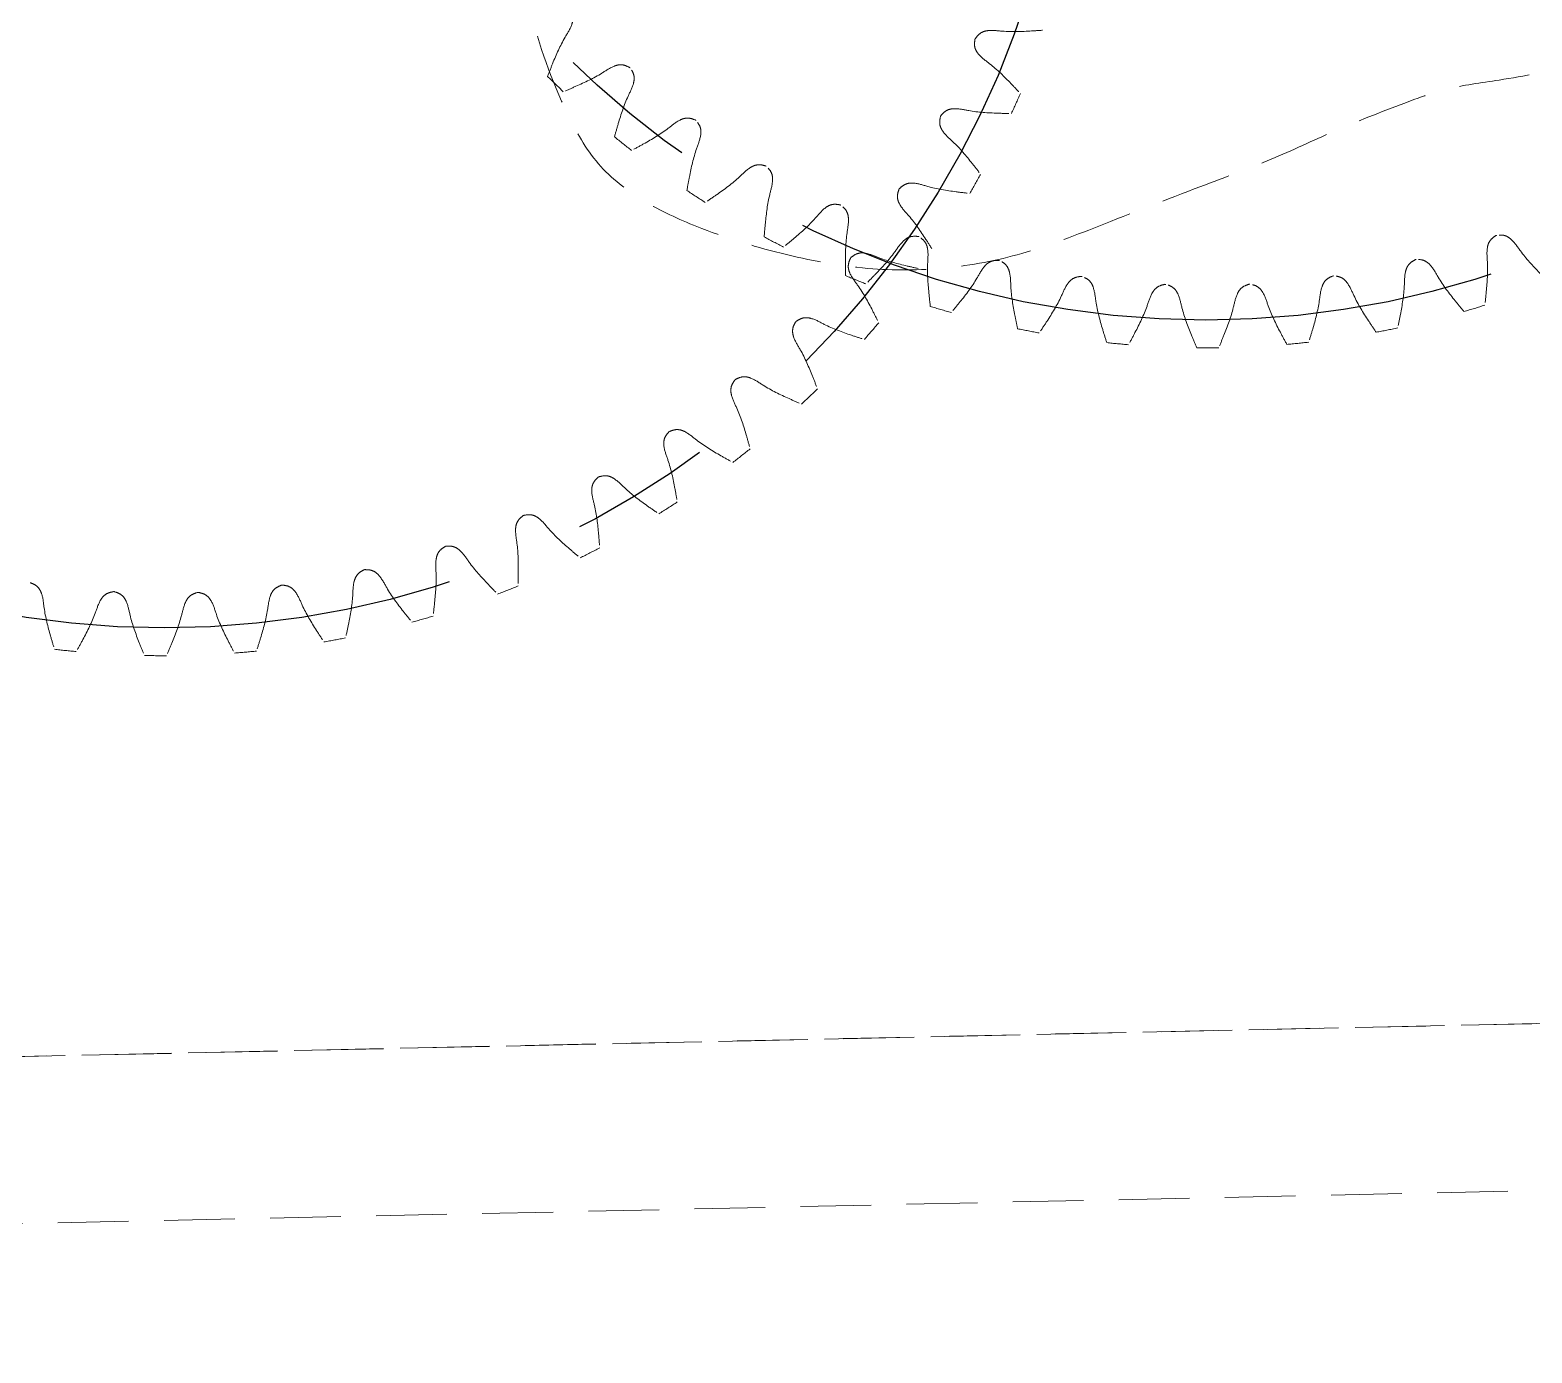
# Model space of a CAD drawing. Header units: millimetres. Extents: x 0 to 420, y 0 to 297.
# Drawn here: x 110.73 to 137.69, y 207.34 to 231.11 of the extents above; entities that cross this region are included whole.
import ezdxf

# ---------------------------------------------------------------- set-up
doc = ezdxf.new("R2010")
doc.units = ezdxf.units.MM
doc.linetypes.add('CENTERX2', pattern=[20.32, 12.7, -2.54, 2.54, -2.54])
doc.linetypes.add('HIDDEN', pattern=[1.905, 1.27, -0.635])

msp = doc.modelspace()

# ---------------------------------------------------------------- linework, layer by layer
at = {"color": 7, "linetype": 'HIDDEN', "lineweight": 18}
for p, q in [((141.835, 213.348), (68.042, 211.739)), ((147.213, 213.463), (85.212, 212.114)), ((141.835, 213.346), (85.214, 212.112)), ((141.068, 210.33), (68.107, 208.739))]:
    msp.add_line(p, q, dxfattribs=at)
at = {"color": 7, "linetype": 'Continuous', "lineweight": 25}
msp.add_circle((99.742, 222.444), 43.065, dxfattribs=at)
at = {"color": 7, "linetype": 'CENTERX2'}
for centre in [(131.835, 242.145), (113.135, 236.616)]:
    msp.add_circle(centre, 16.25, dxfattribs=at)
at = {"color": 7, "linetype": 'HIDDEN', "lineweight": 18}
for centre, radius, start, end in [((113.135, 236.616), 15.625, 338.6797, 338.7164), ((131.835, 242.145), 16.75, 225.139, 226.4893), ((131.835, 242.145), 15.625, 228.565, 228.6017), ((113.135, 236.616), 16.75, 335.2537, 336.604), ((131.835, 242.145), 15.625, 234.1035, 234.1402), ((113.135, 236.616), 15.625, 333.1413, 333.178), ((131.835, 242.145), 16.75, 230.6774, 232.0278), ((131.835, 242.145), 15.625, 239.642, 239.6786), ((113.135, 236.616), 16.75, 329.7152, 331.0656), ((131.835, 242.145), 16.75, 236.2159, 237.5662), ((113.135, 236.616), 15.625, 327.6028, 327.6395), ((131.835, 242.145), 15.625, 245.1804, 245.2171), ((131.835, 242.145), 16.75, 241.7544, 243.1047), ((131.835, 242.145), 15.625, 250.7189, 250.7556), ((131.835, 242.145), 15.625, 289.4881, 289.5248), ((113.135, 236.616), 15.625, 322.0644, 322.101), ((131.835, 242.145), 15.625, 256.2573, 256.294), ((131.835, 242.145), 15.625, 283.9497, 283.9863), ((131.835, 242.145), 16.75, 247.2928, 248.6432), ((131.835, 242.145), 15.625, 261.7958, 261.8325), ((131.835, 242.145), 15.625, 267.3343, 267.3709), ((131.835, 242.145), 15.625, 272.8727, 272.9094), ((131.835, 242.145), 15.625, 278.4112, 278.4479), ((131.835, 242.145), 16.75, 252.8313, 254.1816), ((131.835, 242.145), 16.75, 286.062, 287.4124), ((113.135, 236.616), 15.625, 316.5259, 316.5626), ((113.135, 236.616), 16.75, 318.6383, 319.9886), ((131.835, 242.145), 16.75, 258.3697, 259.7201), ((131.835, 242.145), 16.75, 280.5236, 281.8739), ((131.835, 242.145), 16.75, 263.9082, 265.2586), ((131.835, 242.145), 16.75, 274.9851, 276.3355), ((131.835, 242.145), 16.75, 269.4467, 270.797), ((113.135, 236.616), 15.625, 310.9874, 311.0241), ((113.135, 236.616), 16.75, 313.0998, 314.4502), ((113.135, 236.616), 15.625, 305.449, 305.4856), ((113.135, 236.616), 16.75, 307.5614, 308.9117), ((113.135, 236.616), 15.625, 299.9105, 299.9472), ((113.135, 236.616), 16.75, 302.0229, 303.3733), ((113.135, 236.616), 15.625, 294.3721, 294.4087), ((113.135, 236.616), 15.625, 288.8336, 288.8703), ((113.135, 236.616), 16.75, 296.4844, 297.8348), ((113.135, 236.616), 15.625, 283.2951, 283.3318), ((113.135, 236.616), 15.625, 261.1413, 261.178), ((113.135, 236.616), 15.625, 277.7567, 277.7933), ((113.135, 236.616), 16.75, 290.946, 292.2963), ((113.135, 236.616), 15.625, 266.6797, 266.7164), ((113.135, 236.616), 15.625, 272.2182, 272.2549), ((113.135, 236.616), 16.75, 285.4075, 286.7579), ((113.135, 236.616), 16.75, 279.8691, 281.2194), ((113.135, 236.616), 16.75, 263.2537, 264.604), ((113.135, 236.616), 16.75, 268.7921, 270.1425), ((113.135, 236.616), 16.75, 274.3306, 275.681)]:
    msp.add_arc(centre, radius, start, end, dxfattribs=at)
for points, knots in [([(143.273, 231.232), (143.187, 231.205), (142.747, 231.069), (141.715, 230.882), (140.18, 230.778), (138.576, 230.493), (137.237, 230.21), (136.197, 230.087), (135.216, 229.724), (134.17, 229.316), (133.016, 228.765), (131.623, 228.254), (130.14, 227.674), (128.604, 227.063), (127.17, 226.789), (125.703, 226.782), (124.203, 227.068), (122.853, 227.485), (121.732, 228.001), (120.875, 228.657), (120.21, 229.871), (119.634, 231.454), (119.472, 233.13), (119.442, 234.487), (119.536, 235.527), (119.357, 236.747), (118.701, 237.988), (117.774, 239.595), (117.018, 241.112), (116.321, 242.468), (115.921, 243.448), (115.603, 244.459), (115.549, 245.531), (115.84, 246.559), (116.445, 247.788), (117.324, 249.056), (118.321, 250.224), (118.974, 250.796), (119.235, 251.025)], [0, 0, 0, 0, 0.005572, 0.028715, 0.065109, 0.101481, 0.130073, 0.150448, 0.16645, 0.195002, 0.220527, 0.246049, 0.287401, 0.319888, 0.34886, 0.377834, 0.410747, 0.443703, 0.465661, 0.487547, 0.509482, 0.550714, 0.591991, 0.61365, 0.635309, 0.656922, 0.689342, 0.721816, 0.772877, 0.794855, 0.816836, 0.838783, 0.860694, 0.882609, 0.904576, 0.945904, 0.978385, 1, 1, 1, 1]), ([(120.02, 230.272), (120.05, 230.349), (120.143, 230.587), (120.28, 230.902), (120.442, 231.146), (120.479, 231.288), (120.47, 231.385), (120.437, 231.444), (120.42, 231.476)], [0, 0, 0, 0, 0.18705, 0.585608, 0.783425, 0.847614, 0.916243, 1, 1, 1, 1]), ([(127.695, 230.944), (127.716, 230.974), (127.756, 231.029), (127.839, 231.079), (127.983, 231.108), (128.273, 231.067), (128.616, 231.08), (128.871, 231.099), (128.953, 231.105)], [0, 0, 0, 0, 0.083757, 0.152386, 0.216575, 0.414392, 0.81295, 1, 1, 1, 1]), ([(127.691, 230.935), (127.687, 230.898), (127.678, 230.831), (127.706, 230.738), (127.792, 230.62), (128.033, 230.453), (128.277, 230.211), (128.452, 230.024), (128.508, 229.965)], [0, 0, 0, 0, 0.083757, 0.152386, 0.216575, 0.414392, 0.81295, 1, 1, 1, 1]), ([(121.495, 230.431), (121.462, 230.448), (121.402, 230.478), (121.305, 230.485), (121.164, 230.444), (120.925, 230.275), (120.614, 230.13), (120.378, 230.029), (120.303, 229.997)], [0, 0, 0, 0, 0.083757, 0.152386, 0.216575, 0.414392, 0.81295, 1, 1, 1, 1]), ([(121.221, 229.187), (121.243, 229.266), (121.314, 229.513), (121.419, 229.839), (121.557, 230.098), (121.58, 230.242), (121.561, 230.338), (121.523, 230.394), (121.503, 230.424)], [0, 0, 0, 0, 0.1870497, 0.5856084, 0.7834248, 0.8476138, 0.9162426, 1, 1, 1, 1]), ([(122.674, 229.488), (122.639, 229.501), (122.577, 229.526), (122.479, 229.523), (122.343, 229.469), (122.122, 229.278), (121.826, 229.103), (121.601, 228.98), (121.529, 228.941)], [0, 0, 0, 0, 0.083757, 0.152386, 0.216575, 0.414392, 0.81295, 1, 1, 1, 1]), ([(122.521, 228.223), (122.536, 228.304), (122.582, 228.556), (122.656, 228.892), (122.768, 229.162), (122.776, 229.308), (122.749, 229.402), (122.706, 229.453), (122.682, 229.482)], [0, 0, 0, 0, 0.18705, 0.585608, 0.783425, 0.847614, 0.916243, 1, 1, 1, 1]), ([(127.075, 229.557), (127.067, 229.521), (127.052, 229.455), (127.071, 229.359), (127.145, 229.233), (127.369, 229.044), (127.588, 228.78), (127.745, 228.577), (127.795, 228.512)], [0, 0, 0, 0, 0.083757, 0.152386, 0.216575, 0.414392, 0.81295, 1, 1, 1, 1]), ([(127.079, 229.566), (127.104, 229.593), (127.148, 229.644), (127.236, 229.686), (127.382, 229.7), (127.666, 229.632), (128.009, 229.612), (128.265, 229.606), (128.347, 229.604)], [0, 0, 0, 0, 0.083757, 0.152386, 0.216575, 0.414392, 0.81295, 1, 1, 1, 1]), ([(123.938, 228.663), (123.903, 228.673), (123.838, 228.691), (123.741, 228.679), (123.611, 228.612), (123.409, 228.4), (123.132, 228.198), (122.92, 228.054), (122.852, 228.008)], [0, 0, 0, 0, 0.083757, 0.152386, 0.216575, 0.414392, 0.81295, 1, 1, 1, 1]), ([(123.908, 227.39), (123.915, 227.471), (123.937, 227.727), (123.978, 228.067), (124.063, 228.347), (124.058, 228.494), (124.021, 228.584), (123.973, 228.631), (123.947, 228.657)], [0, 0, 0, 0, 0.18705, 0.585608, 0.783425, 0.847614, 0.916243, 1, 1, 1, 1]), ([(126.328, 228.244), (126.317, 228.209), (126.296, 228.145), (126.305, 228.048), (126.367, 227.915), (126.572, 227.706), (126.764, 227.422), (126.901, 227.204), (126.944, 227.135)], [0, 0, 0, 0, 0.0837574, 0.1523862, 0.2165752, 0.4143916, 0.8129503, 1, 1, 1, 1]), ([(126.334, 228.253), (126.361, 228.278), (126.41, 228.324), (126.502, 228.357), (126.648, 228.358), (126.925, 228.262), (127.264, 228.209), (127.518, 228.179), (127.6, 228.169)], [0, 0, 0, 0, 0.083757, 0.152386, 0.216575, 0.414392, 0.81295, 1, 1, 1, 1]), ([(125.276, 227.963), (125.24, 227.97), (125.174, 227.982), (125.079, 227.96), (124.956, 227.881), (124.775, 227.651), (124.518, 227.423), (124.321, 227.259), (124.258, 227.207)], [0, 0, 0, 0, 0.0837574, 0.1523862, 0.2165752, 0.4143916, 0.8129503, 1, 1, 1, 1]), ([(125.369, 226.693), (125.368, 226.775), (125.365, 227.032), (125.373, 227.375), (125.431, 227.662), (125.411, 227.807), (125.366, 227.893), (125.314, 227.936), (125.285, 227.959)], [0, 0, 0, 0, 0.18705, 0.585608, 0.783425, 0.847614, 0.916243, 1, 1, 1, 1]), ([(126.676, 227.397), (126.639, 227.4), (126.572, 227.405), (126.479, 227.375), (126.364, 227.284), (126.206, 227.038), (125.974, 226.785), (125.793, 226.603), (125.735, 226.545)], [0, 0, 0, 0, 0.083757, 0.152386, 0.216575, 0.414392, 0.81295, 1, 1, 1, 1]), ([(126.891, 226.141), (126.882, 226.223), (126.854, 226.478), (126.829, 226.82), (126.859, 227.111), (126.825, 227.254), (126.772, 227.335), (126.716, 227.373), (126.685, 227.393)], [0, 0, 0, 0, 0.18705, 0.585608, 0.783425, 0.847614, 0.916243, 1, 1, 1, 1]), ([(137.048, 227.415), (137.017, 227.395), (136.961, 227.357), (136.908, 227.275), (136.875, 227.133), (136.907, 226.842), (136.883, 226.499), (136.856, 226.244), (136.848, 226.163)], [0, 0, 0, 0, 0.083757, 0.152386, 0.216575, 0.414392, 0.81295, 1, 1, 1, 1]), ([(138.001, 226.571), (137.943, 226.629), (137.762, 226.81), (137.528, 227.062), (137.369, 227.307), (137.254, 227.397), (137.161, 227.428), (137.094, 227.422), (137.057, 227.419)], [0, 0, 0, 0, 0.18705, 0.585608, 0.783425, 0.847614, 0.916243, 1, 1, 1, 1]), ([(125.465, 227.018), (125.494, 227.041), (125.548, 227.082), (125.642, 227.106), (125.788, 227.092), (126.054, 226.971), (126.386, 226.885), (126.637, 226.83), (126.717, 226.812)], [0, 0, 0, 0, 0.083757, 0.152386, 0.216575, 0.414392, 0.81295, 1, 1, 1, 1]), ([(125.459, 227.01), (125.444, 226.976), (125.417, 226.914), (125.417, 226.817), (125.466, 226.679), (125.649, 226.451), (125.813, 226.149), (125.928, 225.92), (125.965, 225.847)], [0, 0, 0, 0, 0.083757, 0.152386, 0.216575, 0.414392, 0.81295, 1, 1, 1, 1]), ([(128.123, 226.967), (128.086, 226.967), (128.019, 226.966), (127.93, 226.927), (127.824, 226.825), (127.691, 226.565), (127.483, 226.291), (127.321, 226.093), (127.269, 226.029)], [0, 0, 0, 0, 0.083757, 0.152386, 0.216575, 0.414392, 0.81295, 1, 1, 1, 1]), ([(128.458, 225.739), (128.442, 225.819), (128.389, 226.07), (128.331, 226.408), (128.333, 226.701), (128.286, 226.84), (128.225, 226.916), (128.166, 226.948), (128.133, 226.965)], [0, 0, 0, 0, 0.18705, 0.585608, 0.783425, 0.847614, 0.916243, 1, 1, 1, 1]), ([(135.602, 226.981), (135.569, 226.963), (135.51, 226.931), (135.45, 226.855), (135.403, 226.716), (135.406, 226.423), (135.349, 226.085), (135.298, 225.834), (135.282, 225.753)], [0, 0, 0, 0, 0.083757, 0.152386, 0.216575, 0.414392, 0.81295, 1, 1, 1, 1]), ([(136.47, 226.049), (136.417, 226.112), (136.254, 226.31), (136.046, 226.583), (135.911, 226.843), (135.805, 226.943), (135.716, 226.983), (135.649, 226.983), (135.612, 226.983)], [0, 0, 0, 0, 0.18705, 0.585608, 0.783425, 0.847614, 0.916243, 1, 1, 1, 1]), ([(129.605, 226.68), (129.569, 226.676), (129.502, 226.669), (129.417, 226.621), (129.321, 226.51), (129.214, 226.238), (129.034, 225.945), (128.891, 225.732), (128.846, 225.664)], [0, 0, 0, 0, 0.083757, 0.152386, 0.216575, 0.414392, 0.81295, 1, 1, 1, 1]), ([(130.058, 225.49), (130.033, 225.568), (129.957, 225.813), (129.866, 226.144), (129.84, 226.435), (129.78, 226.569), (129.712, 226.639), (129.65, 226.664), (129.615, 226.679)], [0, 0, 0, 0, 0.18705, 0.585608, 0.783425, 0.847614, 0.916243, 1, 1, 1, 1]), ([(131.108, 226.537), (131.072, 226.53), (131.006, 226.516), (130.926, 226.46), (130.842, 226.34), (130.761, 226.059), (130.61, 225.751), (130.489, 225.525), (130.451, 225.452)], [0, 0, 0, 0, 0.083757, 0.152386, 0.216575, 0.414392, 0.81295, 1, 1, 1, 1]), ([(131.673, 225.396), (131.642, 225.471), (131.542, 225.707), (131.42, 226.028), (131.365, 226.316), (131.293, 226.443), (131.218, 226.506), (131.154, 226.526), (131.118, 226.537)], [0, 0, 0, 0, 0.18705, 0.585608, 0.783425, 0.847614, 0.916243, 1, 1, 1, 1]), ([(132.618, 226.54), (132.583, 226.529), (132.519, 226.509), (132.445, 226.445), (132.372, 226.318), (132.319, 226.03), (132.198, 225.709), (132.1, 225.472), (132.068, 225.397)], [0, 0, 0, 0, 0.083757, 0.152386, 0.216575, 0.414392, 0.81295, 1, 1, 1, 1]), ([(133.291, 225.458), (133.252, 225.53), (133.13, 225.756), (132.977, 226.064), (132.895, 226.345), (132.811, 226.464), (132.73, 226.52), (132.665, 226.533), (132.628, 226.54)], [0, 0, 0, 0, 0.18705, 0.585608, 0.783425, 0.847614, 0.916243, 1, 1, 1, 1]), ([(134.121, 226.688), (134.087, 226.674), (134.025, 226.648), (133.957, 226.577), (133.897, 226.444), (133.872, 226.152), (133.783, 225.821), (133.708, 225.576), (133.684, 225.497)], [0, 0, 0, 0, 0.083757, 0.152386, 0.216575, 0.414392, 0.81295, 1, 1, 1, 1]), ([(134.894, 225.677), (134.849, 225.745), (134.705, 225.957), (134.524, 226.249), (134.415, 226.521), (134.319, 226.631), (134.234, 226.679), (134.167, 226.686), (134.131, 226.69)], [0, 0, 0, 0, 0.18705, 0.585608, 0.783425, 0.847614, 0.916243, 1, 1, 1, 1]), ([(124.474, 225.865), (124.456, 225.833), (124.423, 225.774), (124.414, 225.677), (124.449, 225.535), (124.609, 225.29), (124.744, 224.974), (124.836, 224.735), (124.865, 224.659)], [0, 0, 0, 0, 0.0837574, 0.1523862, 0.2165752, 0.4143916, 0.8129503, 1, 1, 1, 1]), ([(124.481, 225.873), (124.512, 225.892), (124.569, 225.928), (124.666, 225.943), (124.81, 225.916), (125.063, 225.769), (125.385, 225.651), (125.629, 225.572), (125.707, 225.547)], [0, 0, 0, 0, 0.083757, 0.152386, 0.216575, 0.414392, 0.81295, 1, 1, 1, 1]), ([(123.391, 224.828), (123.424, 224.844), (123.485, 224.875), (123.582, 224.88), (123.722, 224.839), (123.96, 224.668), (124.27, 224.52), (124.505, 224.418), (124.58, 224.386)], [0, 0, 0, 0, 0.083757, 0.152386, 0.216575, 0.414392, 0.81295, 1, 1, 1, 1]), ([(123.384, 224.821), (123.363, 224.791), (123.324, 224.736), (123.305, 224.64), (123.327, 224.495), (123.463, 224.236), (123.566, 223.908), (123.635, 223.661), (123.657, 223.582)], [0, 0, 0, 0, 0.083757, 0.152386, 0.216575, 0.414392, 0.81295, 1, 1, 1, 1]), ([(122.198, 223.887), (122.174, 223.859), (122.13, 223.808), (122.102, 223.714), (122.11, 223.568), (122.22, 223.297), (122.291, 222.961), (122.335, 222.709), (122.35, 222.628)], [0, 0, 0, 0, 0.083757, 0.152386, 0.216575, 0.414392, 0.81295, 1, 1, 1, 1]), ([(122.206, 223.893), (122.24, 223.906), (122.303, 223.931), (122.401, 223.927), (122.536, 223.872), (122.757, 223.679), (123.051, 223.502), (123.275, 223.378), (123.346, 223.338)], [0, 0, 0, 0, 0.083757, 0.152386, 0.216575, 0.414392, 0.81295, 1, 1, 1, 1]), ([(120.927, 223.072), (120.9, 223.046), (120.852, 222.999), (120.815, 222.909), (120.808, 222.763), (120.892, 222.482), (120.93, 222.141), (120.95, 221.886), (120.956, 221.804)], [0, 0, 0, 0, 0.0837574, 0.1523862, 0.2165752, 0.4143916, 0.8129503, 1, 1, 1, 1]), ([(120.935, 223.077), (120.971, 223.087), (121.036, 223.105), (121.133, 223.092), (121.262, 223.024), (121.463, 222.811), (121.739, 222.606), (121.95, 222.461), (122.017, 222.415)], [0, 0, 0, 0, 0.083757, 0.152386, 0.216575, 0.414392, 0.81295, 1, 1, 1, 1]), ([(119.583, 222.383), (119.554, 222.36), (119.502, 222.318), (119.456, 222.232), (119.436, 222.087), (119.492, 221.8), (119.497, 221.456), (119.492, 221.2), (119.49, 221.118)], [0, 0, 0, 0, 0.083757, 0.152386, 0.216575, 0.414392, 0.81295, 1, 1, 1, 1]), ([(119.592, 222.387), (119.629, 222.394), (119.695, 222.406), (119.79, 222.383), (119.913, 222.303), (120.092, 222.072), (120.346, 221.841), (120.543, 221.676), (120.605, 221.624)], [0, 0, 0, 0, 0.083757, 0.152386, 0.216575, 0.414392, 0.81295, 1, 1, 1, 1]), ([(118.18, 221.827), (118.149, 221.807), (118.092, 221.77), (118.039, 221.689), (118.004, 221.547), (118.032, 221.255), (118.004, 220.913), (117.974, 220.659), (117.965, 220.577)], [0, 0, 0, 0, 0.083757, 0.152386, 0.216575, 0.414392, 0.81295, 1, 1, 1, 1]), ([(118.189, 221.831), (118.226, 221.834), (118.293, 221.839), (118.385, 221.807), (118.5, 221.716), (118.656, 221.468), (118.887, 221.215), (119.066, 221.031), (119.123, 220.973)], [0, 0, 0, 0, 0.083757, 0.152386, 0.216575, 0.414392, 0.81295, 1, 1, 1, 1]), ([(116.729, 221.41), (116.696, 221.393), (116.636, 221.361), (116.575, 221.285), (116.527, 221.147), (116.527, 220.855), (116.466, 220.517), (116.412, 220.266), (116.394, 220.186)], [0, 0, 0, 0, 0.083757, 0.152386, 0.216575, 0.414392, 0.81295, 1, 1, 1, 1]), ([(116.738, 221.412), (116.775, 221.411), (116.843, 221.41), (116.932, 221.37), (117.037, 221.268), (117.168, 221.006), (117.373, 220.731), (117.534, 220.532), (117.586, 220.468)], [0, 0, 0, 0, 0.083757, 0.152386, 0.216575, 0.414392, 0.81295, 1, 1, 1, 1]), ([(110.739, 221.176), (110.773, 221.161), (110.835, 221.135), (110.902, 221.064), (110.961, 220.93), (110.984, 220.638), (111.071, 220.306), (111.144, 220.06), (111.168, 219.982)], [0, 0, 0, 0, 0.083757, 0.152386, 0.216575, 0.414392, 0.81295, 1, 1, 1, 1]), ([(115.244, 221.134), (115.21, 221.12), (115.148, 221.095), (115.079, 221.025), (115.018, 220.892), (114.99, 220.601), (114.897, 220.27), (114.819, 220.026), (114.794, 219.948)], [0, 0, 0, 0, 0.083757, 0.152386, 0.216575, 0.414392, 0.81295, 1, 1, 1, 1]), ([(115.254, 221.135), (115.291, 221.131), (115.358, 221.123), (115.442, 221.075), (115.537, 220.963), (115.643, 220.69), (115.821, 220.396), (115.961, 220.182), (116.006, 220.114)], [0, 0, 0, 0, 0.083757, 0.152386, 0.216575, 0.414392, 0.81295, 1, 1, 1, 1]), ([(112.231, 221.017), (112.194, 221.01), (112.128, 220.997), (112.048, 220.942), (111.962, 220.823), (111.878, 220.543), (111.723, 220.236), (111.6, 220.012), (111.56, 219.94)], [0, 0, 0, 0, 0.0837574, 0.1523862, 0.2165752, 0.4143916, 0.8129503, 1, 1, 1, 1]), ([(112.241, 221.017), (112.276, 221.005), (112.34, 220.985), (112.414, 220.921), (112.485, 220.793), (112.536, 220.505), (112.654, 220.183), (112.751, 219.945), (112.782, 219.87)], [0, 0, 0, 0, 0.083757, 0.152386, 0.216575, 0.414392, 0.81295, 1, 1, 1, 1]), ([(113.74, 221.003), (113.705, 220.992), (113.64, 220.973), (113.566, 220.91), (113.492, 220.784), (113.435, 220.497), (113.311, 220.177), (113.21, 219.941), (113.177, 219.866)], [0, 0, 0, 0, 0.083757, 0.152386, 0.216575, 0.414392, 0.81295, 1, 1, 1, 1]), ([(113.75, 221.003), (113.786, 220.995), (113.852, 220.981), (113.932, 220.924), (114.015, 220.804), (114.094, 220.522), (114.243, 220.213), (114.362, 219.986), (114.4, 219.914)], [0, 0, 0, 0, 0.083757, 0.152386, 0.216575, 0.414392, 0.81295, 1, 1, 1, 1])]:
    msp.add_open_spline(points, degree=3, knots=knots, dxfattribs=at)

doc.saveas('drawing.dxf')
